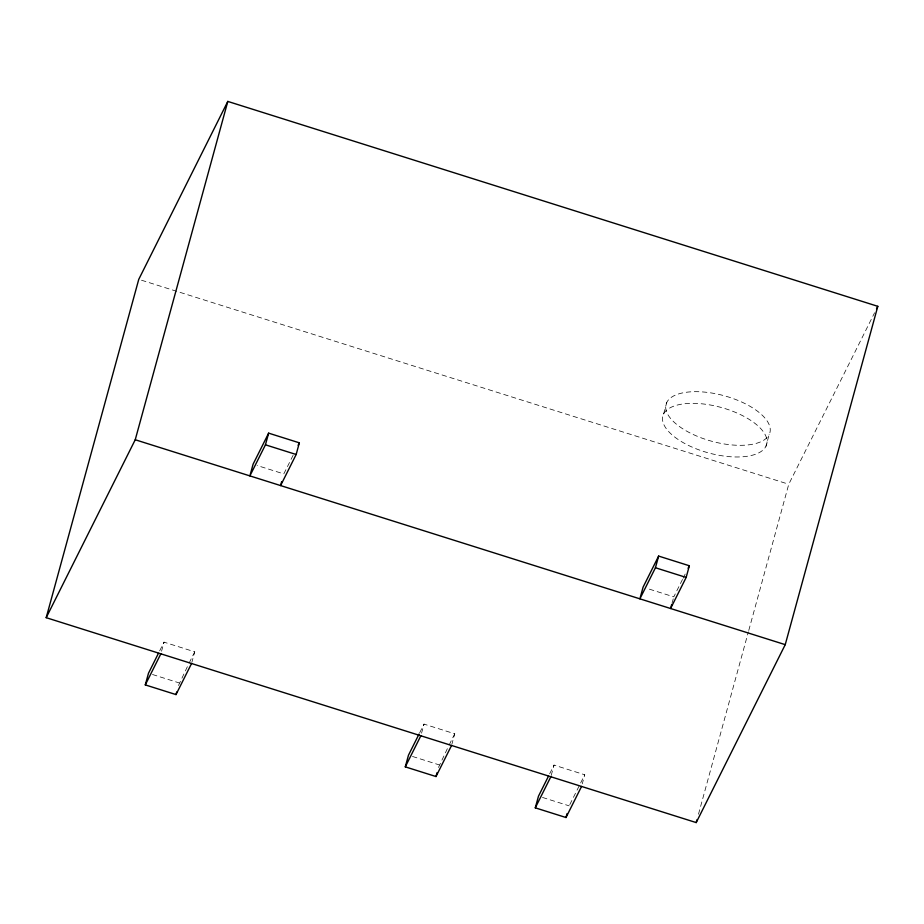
<?xml version="1.0" encoding="UTF-8"?>
<svg xmlns="http://www.w3.org/2000/svg" width="924" height="924" viewBox="0 0 924 924"><rect width="100%" height="100%" fill="white"/><g stroke="black" fill="none" stroke-linecap="round" stroke-linejoin="round"><path stroke-width="0.69" stroke-dasharray="4.62 3.46" d="M161.55 651.224L164.033 642.145L194.745 651.836L191.903 662.196M178.482 685.504L188.519 664.264M421.552 733.182L424.035 724.104L454.747 733.795L451.905 744.155M438.484 767.463L448.521 746.222M551.201 775.455L554.042 765.084L584.742 774.774L582.259 783.841M663.594 414.033L666.781 402.367M672.014 603.326L673.434 598.14M765.95 446.292A53.835 23.597 15.3 0 0 698.475 403.534A53.835 23.597 15.3 0 0 679.891 440.656A53.835 23.597 15.3 0 0 765.95 446.292L769.149 434.627A53.835 23.597 15.3 0 0 701.663 391.868A53.835 23.597 15.3 0 0 683.079 428.99A53.835 23.597 15.3 0 0 769.149 434.627M698.486 814.217L748.382 631.831M748.763 630.434L788.761 484.245L874.578 312.774M159.679 650.854L164.033 642.145M189.143 663.016L194.745 651.836M293.127 455.255L283.795 473.908L257.091 465.488M419.681 732.813L424.035 724.104M449.145 744.975L454.747 733.795M549.676 773.792L554.042 765.084M569.808 804.608L584.742 774.774M682.501 579.44L673.792 596.846L648.417 588.854M683.125 578.205L686.232 571.979M141.511 280.215L788.761 484.245M152.483 674.497L179.187 682.917M412.485 756.456L439.189 764.876M542.48 797.435L569.184 805.855"/><path stroke-width="1.39" d="M46.2 617.682L138.762 279.348L227.801 101.421L877.8 306.318L785.238 644.652L696.199 822.579L46.2 617.682L135.239 439.755L227.801 101.421M191.557 663.501L175.999 694.582L145.287 684.903L148.487 673.238L158.431 653.337M175.999 694.582L176.703 691.984M268.641 433.148L253.084 464.229L249.884 475.895L265.442 444.814L268.641 433.148L299.341 442.827L296.154 454.493L280.596 485.574L281.658 481.693M451.559 745.46L436.001 776.541L405.289 766.862L408.477 755.197L419.057 734.06M436.001 776.541L437.064 772.649M581.554 786.439L565.996 817.521L535.285 807.842L538.484 796.176L548.44 776.276M565.996 817.521L567.059 813.628M658.639 556.086L643.081 587.167L639.893 598.833L655.439 567.752L658.639 556.086L689.35 565.765L686.151 577.431L670.593 608.512L671.656 604.631M696.199 822.579L696.962 819.796M145.287 684.903L160.845 653.822M298.106 445.31L299.341 442.827M405.289 766.862L420.847 735.781M535.285 807.842L550.843 776.761M688.103 568.248L689.35 565.765M876.506 308.905L877.8 306.318M265.442 444.814L296.154 454.493M655.439 567.752L686.151 577.431M135.239 439.755L785.238 644.652"/></g></svg>
